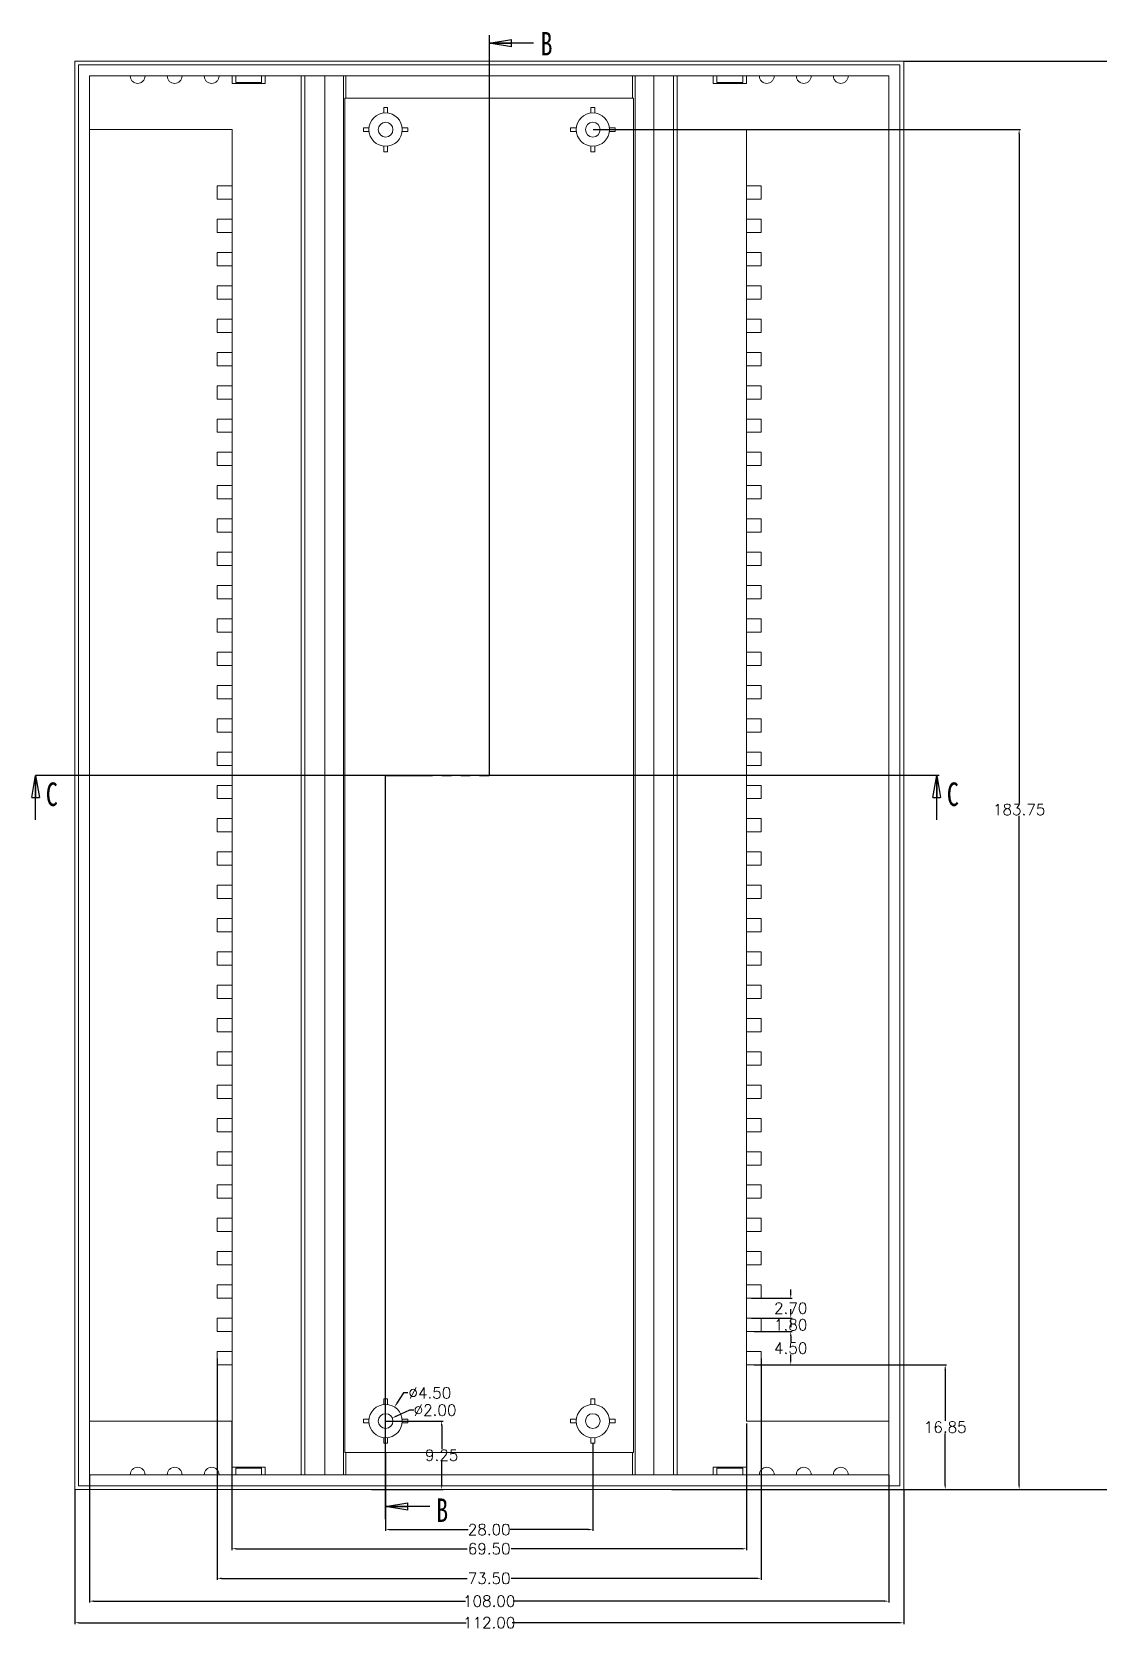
# Model space of a CAD drawing. Header units: inches. Extents: x 1153 to 3231, y 573 to 1137.
# Drawn here: x 1394.6 to 1538.7, y 809.2 to 1025.2 of the extents above; entities that cross this region are included whole.
import ezdxf

# ---------------------------------------------------------------- set-up
doc = ezdxf.new("R2010")
doc.units = ezdxf.units.IN
doc.linetypes.add('PHANTOM', pattern=[12.7, 6.35, -1.27, 1.27, -1.27, 1.27, -1.27])
doc.styles.add('SLDTEXTSTYLE0', font='TXT', dxfattribs={"width": 0.75})
doc.styles.get("Standard").update_dxf_attribs({"font": 'txt', "bigfont": 'gbcbig.shx'})
doc.dimstyles.new('2', dxfattribs={"dimtxt": 1.5, "dimasz": 0.6, "dimexe": 0.18, "dimexo": 0.0625, "dimgap": 0.09, "dimtad": 0, "dimtih": 1, "dimtoh": 1, "dimzin": 0, "dimdsep": 46, "dimtxsty": 'Standard', "dimcen": 0, "dimadec": 0, "dimazin": 2, "dimtfac": 1, "dimtofl": 0, "dimtmove": 0, "dimatfit": 3, "dimfxl": 1, "dimtolj": 1, "dimtzin": 0, "dimarcsym": 0})

# ---------------------------------------------------------------- blocks, each defined once
blk = doc.blocks.new('_CLOSED')
at = {"color": 0, "linetype": 'ByBlock', "lineweight": -2}
for p, q in [((-1, 0.166667), (0, 0)), ((-1, 0.166667), (-1, -0.166667)), ((0, 0), (-1, -0.166667)), ((0, 0), (-1, 0))]:
    blk.add_line(p, q, dxfattribs=at)
blk = doc.blocks.new('*D110')
at = {"color": 0, "lineweight": -2}
for p, q in [((1470.41, 834.42), (1470.41, 822.64)), ((1442.41, 833.17), (1442.41, 822.64)), ((1443.01, 822.82), (1453.57, 822.82)), ((1469.81, 822.82), (1459.25, 822.82))]:
    blk.add_line(p, q, dxfattribs=at)
at = {"color": 0}
for points in [[(1443.01, 822.92), (1443.01, 822.72), (1442.41, 822.82)], [(1469.81, 822.92), (1469.81, 822.72), (1470.41, 822.82)]]:
    blk.add_solid(points, dxfattribs=at)
at = {"layer": 'Defpoints', "color": 0}
for p in [(1470.41, 834.48), (1442.41, 833.23), (1470.41, 822.82)]:
    blk.add_point(p, dxfattribs=at)
at = {"color": 0, "insert": (1456.41, 822.82), "char_height": 1.5, "attachment_point": 5}
blk.add_mtext('\\A1;28.00', dxfattribs=at)
blk = doc.blocks.new('*D111')
at = {"color": 0, "lineweight": -2}
for p, q in [((1421.66, 837.42), (1421.66, 820.05)), ((1491.16, 837.17), (1491.16, 820.05)), ((1422.26, 820.23), (1453.45, 820.23)), ((1490.56, 820.23), (1459.38, 820.23))]:
    blk.add_line(p, q, dxfattribs=at)
at = {"color": 0}
for points in [[(1422.26, 820.33), (1422.26, 820.13), (1421.66, 820.23)], [(1490.56, 820.33), (1490.56, 820.13), (1491.16, 820.23)]]:
    blk.add_solid(points, dxfattribs=at)
at = {"layer": 'Defpoints', "color": 0}
for p in [(1421.66, 837.48), (1491.16, 837.23), (1491.16, 820.23)]:
    blk.add_point(p, dxfattribs=at)
at = {"color": 0, "insert": (1456.41, 820.23), "char_height": 1.5, "attachment_point": 5}
blk.add_mtext('\\A1;69.50', dxfattribs=at)
blk = doc.blocks.new('*D112')
at = {"color": 0, "lineweight": -2}
for p, q in [((1419.66, 845.92), (1419.66, 816.05)), ((1493.16, 845.92), (1493.16, 816.05)), ((1420.26, 816.23), (1453.45, 816.23)), ((1492.56, 816.23), (1459.38, 816.23))]:
    blk.add_line(p, q, dxfattribs=at)
at = {"color": 0}
for points in [[(1420.26, 816.33), (1420.26, 816.13), (1419.66, 816.23)], [(1492.56, 816.33), (1492.56, 816.13), (1493.16, 816.23)]]:
    blk.add_solid(points, dxfattribs=at)
at = {"layer": 'Defpoints', "color": 0}
for p in [(1419.66, 845.98), (1493.16, 845.98), (1493.16, 816.23)]:
    blk.add_point(p, dxfattribs=at)
at = {"color": 0, "insert": (1456.41, 816.23), "char_height": 1.5, "attachment_point": 5}
blk.add_mtext('\\A1;73.50', dxfattribs=at)
blk = doc.blocks.new('*D113')
at = {"color": 0, "lineweight": -2}
for p, q in [((1402.41, 830.17), (1402.41, 812.97)), ((1510.41, 830.17), (1510.41, 812.97)), ((1403.01, 813.15), (1453.2, 813.15)), ((1509.81, 813.15), (1459.63, 813.15))]:
    blk.add_line(p, q, dxfattribs=at)
at = {"color": 0}
for points in [[(1403.01, 813.25), (1403.01, 813.05), (1402.41, 813.15)], [(1509.81, 813.25), (1509.81, 813.05), (1510.41, 813.15)]]:
    blk.add_solid(points, dxfattribs=at)
at = {"layer": 'Defpoints', "color": 0}
for p in [(1402.41, 830.23), (1510.41, 830.23), (1510.41, 813.15)]:
    blk.add_point(p, dxfattribs=at)
at = {"color": 0, "insert": (1456.41, 813.15), "char_height": 1.5, "attachment_point": 5}
blk.add_mtext('\\A1;108.00', dxfattribs=at)
blk = doc.blocks.new('*D114')
at = {"color": 0, "lineweight": -2}
for p, q in [((1400.41, 828.17), (1400.41, 810.05)), ((1512.41, 828.17), (1512.41, 810.05)), ((1401.01, 810.23), (1453.32, 810.23)), ((1511.81, 810.23), (1459.5, 810.23))]:
    blk.add_line(p, q, dxfattribs=at)
at = {"color": 0}
for points in [[(1401.01, 810.33), (1401.01, 810.13), (1400.41, 810.23)], [(1511.81, 810.33), (1511.81, 810.13), (1512.41, 810.23)]]:
    blk.add_solid(points, dxfattribs=at)
at = {"layer": 'Defpoints', "color": 0}
for p in [(1400.41, 828.23), (1512.41, 828.23), (1400.41, 810.23)]:
    blk.add_point(p, dxfattribs=at)
at = {"color": 0, "insert": (1456.41, 810.23), "char_height": 1.5, "attachment_point": 5}
blk.add_mtext('\\A1;112.00', dxfattribs=at)
blk = doc.blocks.new('*D115')
at = {"color": 0, "lineweight": -2}
for p, q in [((1512.47, 1021.23), (1557.81, 1021.23)), ((1557.63, 1020.63), (1557.63, 925.57)), ((1557.63, 828.83), (1557.63, 923.89)), ((1508.49, 828.23), (1557.81, 828.23))]:
    blk.add_line(p, q, dxfattribs=at)
at = {"color": 0}
for points in [[(1557.53, 1020.63), (1557.73, 1020.63), (1557.63, 1021.23)], [(1557.53, 828.83), (1557.73, 828.83), (1557.63, 828.23)]]:
    blk.add_solid(points, dxfattribs=at)
at = {"layer": 'Defpoints', "color": 0}
for p in [(1512.41, 1021.23), (1508.43, 828.23), (1557.63, 828.23)]:
    blk.add_point(p, dxfattribs=at)
at = {"color": 0, "insert": (1557.63, 924.73), "char_height": 1.5, "attachment_point": 5}
blk.add_mtext('\\A1;193.00', dxfattribs=at)
blk = doc.blocks.new('*D116')
at = {"color": 0, "lineweight": -2}
for p, q in [((1492.22, 845.08), (1518.2, 845.08)), ((1518.02, 844.48), (1518.02, 837.5)), ((1518.02, 828.83), (1518.02, 835.82)), ((1499.68, 828.23), (1518.2, 828.23))]:
    blk.add_line(p, q, dxfattribs=at)
at = {"color": 0}
for points in [[(1517.92, 844.48), (1518.12, 844.48), (1518.02, 845.08)], [(1517.92, 828.83), (1518.12, 828.83), (1518.02, 828.23)]]:
    blk.add_solid(points, dxfattribs=at)
at = {"layer": 'Defpoints', "color": 0}
for p in [(1492.16, 845.08), (1518.02, 845.08), (1499.61, 828.23)]:
    blk.add_point(p, dxfattribs=at)
at = {"color": 0, "insert": (1518.02, 836.66), "char_height": 1.5, "attachment_point": 5}
blk.add_mtext('\\A1;16.85', dxfattribs=at)
blk = doc.blocks.new('*D117')
at = {"color": 0, "lineweight": -2}
for p, q in [((1492.22, 849.58), (1497.33, 849.58)), ((1497.15, 848.98), (1497.15, 848.17)), ((1497.15, 845.68), (1497.15, 846.49)), ((1492.22, 845.08), (1497.33, 845.08))]:
    blk.add_line(p, q, dxfattribs=at)
at = {"color": 0}
for points in [[(1497.05, 848.98), (1497.25, 848.98), (1497.15, 849.58)], [(1497.05, 845.68), (1497.25, 845.68), (1497.15, 845.08)]]:
    blk.add_solid(points, dxfattribs=at)
at = {"layer": 'Defpoints', "color": 0}
for p in [(1492.16, 849.58), (1497.15, 849.58), (1492.16, 845.08)]:
    blk.add_point(p, dxfattribs=at)
at = {"color": 0, "insert": (1497.15, 847.33), "char_height": 1.5, "attachment_point": 5}
blk.add_mtext('\\A1;4.50', dxfattribs=at)
blk = doc.blocks.new('*D118')
at = {"color": 0, "lineweight": -2}
for p, q in [((1491.84, 851.38), (1497.33, 851.38)), ((1497.15, 851.98), (1497.15, 852.58)), ((1492.22, 849.58), (1497.33, 849.58)), ((1497.15, 848.98), (1497.15, 848.38))]:
    blk.add_line(p, q, dxfattribs=at)
at = {"color": 0}
for points in [[(1497.05, 851.98), (1497.25, 851.98), (1497.15, 851.38)], [(1497.05, 848.98), (1497.25, 848.98), (1497.15, 849.58)]]:
    blk.add_solid(points, dxfattribs=at)
at = {"layer": 'Defpoints', "color": 0}
for p in [(1491.78, 851.38), (1497.15, 851.38), (1492.16, 849.58)]:
    blk.add_point(p, dxfattribs=at)
at = {"color": 0, "insert": (1497.15, 850.48), "char_height": 1.5, "attachment_point": 5}
blk.add_mtext('\\A1;1.80', dxfattribs=at)
blk = doc.blocks.new('*D119')
at = {"color": 0, "lineweight": -2}
for p, q in [((1497.15, 854.68), (1497.15, 855.28)), ((1491.84, 854.08), (1497.33, 854.08)), ((1492.22, 851.38), (1497.33, 851.38)), ((1497.15, 850.78), (1497.15, 850.18))]:
    blk.add_line(p, q, dxfattribs=at)
at = {"color": 0}
for points in [[(1497.05, 854.68), (1497.25, 854.68), (1497.15, 854.08)], [(1497.05, 850.78), (1497.25, 850.78), (1497.15, 851.38)]]:
    blk.add_solid(points, dxfattribs=at)
at = {"layer": 'Defpoints', "color": 0}
for p in [(1491.78, 854.08), (1497.15, 854.08), (1492.16, 851.38)]:
    blk.add_point(p, dxfattribs=at)
at = {"color": 0, "insert": (1497.15, 852.73), "char_height": 1.5, "attachment_point": 5}
blk.add_mtext('\\A1;2.70', dxfattribs=at)
blk = doc.blocks.new('*D120')
at = {"color": 0, "lineweight": -2}
for p, q in [((1442.47, 837.48), (1450.17, 837.48)), ((1449.99, 836.88), (1449.99, 833.7)), ((1449.99, 828.83), (1449.99, 832.02)), ((1440.5, 828.23), (1450.17, 828.23))]:
    blk.add_line(p, q, dxfattribs=at)
at = {"color": 0}
for points in [[(1449.89, 836.88), (1450.09, 836.88), (1449.99, 837.48)], [(1449.89, 828.83), (1450.09, 828.83), (1449.99, 828.23)]]:
    blk.add_solid(points, dxfattribs=at)
at = {"layer": 'Defpoints', "color": 0}
for p in [(1442.41, 837.48), (1449.99, 837.48), (1440.43, 828.23)]:
    blk.add_point(p, dxfattribs=at)
at = {"color": 0, "insert": (1449.99, 832.86), "char_height": 1.5, "attachment_point": 5}
blk.add_mtext('\\A1;9.25', dxfattribs=at)
blk = doc.blocks.new('*D121')
at = {"color": 0, "lineweight": -2}
for p, q in [((1470.47, 1011.98), (1528.19, 1011.98)), ((1528.01, 1011.38), (1528.01, 920.95)), ((1528.01, 828.83), (1528.01, 919.27)), ((1481.06, 828.23), (1528.19, 828.23))]:
    blk.add_line(p, q, dxfattribs=at)
at = {"color": 0}
for points in [[(1527.91, 1011.38), (1528.11, 1011.38), (1528.01, 1011.98)], [(1527.91, 828.83), (1528.11, 828.83), (1528.01, 828.23)]]:
    blk.add_solid(points, dxfattribs=at)
at = {"layer": 'Defpoints', "color": 0}
for p in [(1470.41, 1011.98), (1528.01, 1011.98), (1481, 828.23)]:
    blk.add_point(p, dxfattribs=at)
at = {"color": 0, "insert": (1528.01, 920.11), "char_height": 1.5, "attachment_point": 5}
blk.add_mtext('\\A1;183.75', dxfattribs=at)
blk = doc.blocks.new('*D122')
at = {"color": 0, "lineweight": -2}
for p, q in [((1444.83, 841.28), (1443.94, 839.89)), ((1445.43, 841.28), (1444.83, 841.28))]:
    blk.add_line(p, q, dxfattribs=at)
at = {"color": 0}
blk.add_solid([(1443.86, 839.94), (1444.03, 839.83), (1443.62, 839.38)], dxfattribs=at)
at = {"layer": 'Defpoints', "color": 0}
for p in [(1443.62, 839.38), (1441.2, 835.58)]:
    blk.add_point(p, dxfattribs=at)
at = {"color": 0, "insert": (1448.39, 841.28), "char_height": 1.5, "attachment_point": 5}
blk.add_mtext('\\A1;∅4.50', dxfattribs=at)
blk = doc.blocks.new('*D123')
at = {"color": 0, "lineweight": -2}
for p, q in [((1445.65, 838.96), (1443.87, 838.15)), ((1446.25, 838.96), (1445.65, 838.96))]:
    blk.add_line(p, q, dxfattribs=at)
at = {"color": 0}
blk.add_solid([(1443.82, 838.24), (1443.91, 838.06), (1443.32, 837.9)], dxfattribs=at)
at = {"layer": 'Defpoints', "color": 0}
for p in [(1443.32, 837.9), (1441.5, 837.07)]:
    blk.add_point(p, dxfattribs=at)
at = {"color": 0, "insert": (1449.09, 838.96), "char_height": 1.5, "attachment_point": 5}
blk.add_mtext('\\A1;∅2.00', dxfattribs=at)

msp = doc.modelspace()

# ---------------------------------------------------------------- linework, layer by layer
at = {"color": 1}
for p, q in [((1456.411, 1024.731), (1456.411, 924.731)), ((1517.184, 924.731), (1395.134, 924.731)), ((1442.411, 824.231), (1442.411, 924.731))]:
    msp.add_line(p, q, dxfattribs=at)
at = {"color": 7, "linetype": 'Continuous', "lineweight": 30}
for p, q in [((1462.411, 1023.676), (1456.411, 1023.676)), ((1395.134, 918.731), (1395.134, 924.731)), ((1516.87, 918.731), (1516.87, 924.731)), ((1448.411, 825.941), (1442.411, 825.941))]:
    msp.add_line(p, q, dxfattribs=at)
at = {"color": 7, "linetype": 'Continuous', "lineweight": 15}
for p, q in [((1400.411, 1021.231), (1400.411, 828.231)), ((1400.411, 1021.231), (1512.411, 1021.231)), ((1511.911, 1020.731), (1400.911, 1020.731)), ((1400.911, 1020.731), (1400.911, 828.731)), ((1402.411, 1019.231), (1421.661, 1019.231)), ((1402.411, 830.231), (1402.411, 1019.231)), ((1421.661, 1019.231), (1421.661, 1018.231)), ((1422.161, 1019.231), (1421.661, 1019.231)), ((1422.161, 1018.356), (1422.161, 1019.231)), ((1425.661, 1019.231), (1422.161, 1019.231)), ((1426.161, 1019.231), (1425.661, 1019.231)), ((1425.661, 1019.231), (1425.661, 1018.356)), ((1426.161, 1018.231), (1426.161, 1019.231)), ((1426.161, 1019.231), (1486.661, 1019.231)), ((1431.021, 1019.231), (1431.021, 830.231)), ((1431.499, 830.231), (1431.499, 1019.231)), ((1434.181, 830.231), (1434.181, 1019.231)), ((1436.705, 1019.231), (1436.705, 830.231)), ((1437.058, 1016.231), (1437.058, 1019.231)), ((1475.764, 1019.231), (1475.764, 1016.231)), ((1476.117, 830.231), (1476.117, 1019.231)), ((1478.641, 1019.231), (1478.641, 830.231)), ((1481.323, 1019.231), (1481.323, 830.231)), ((1481.801, 1019.231), (1481.801, 830.231)), ((1486.661, 1019.231), (1487.161, 1019.231)), ((1486.661, 1018.231), (1486.661, 1019.231)), ((1487.161, 1019.231), (1490.661, 1019.231)), ((1487.161, 1019.231), (1487.161, 1018.356)), ((1490.661, 1019.231), (1491.161, 1019.231)), ((1490.661, 1018.356), (1490.661, 1019.231)), ((1491.161, 1019.231), (1510.411, 1019.231)), ((1491.161, 1019.231), (1491.161, 1018.231)), ((1510.411, 830.231), (1510.411, 1019.231)), ((1511.911, 828.731), (1511.911, 1020.731)), ((1512.411, 1021.231), (1512.411, 828.231)), ((1421.661, 1018.231), (1426.161, 1018.231)), ((1425.661, 1018.356), (1422.161, 1018.356)), ((1491.161, 1018.231), (1486.661, 1018.231)), ((1487.161, 1018.356), (1490.661, 1018.356)), ((1436.911, 833.231), (1436.911, 1016.231)), ((1436.911, 1016.231), (1475.911, 1016.231)), ((1442.161, 1014.217), (1442.161, 1014.981)), ((1442.661, 1014.981), (1442.161, 1014.981)), ((1442.661, 1014.217), (1442.661, 1014.981)), ((1470.161, 1014.981), (1470.661, 1014.981)), ((1470.161, 1014.217), (1470.161, 1014.981)), ((1470.661, 1014.217), (1470.661, 1014.981)), ((1475.911, 1016.231), (1475.911, 833.231)), ((1421.661, 1011.981), (1402.411, 1011.981)), ((1421.661, 1004.381), (1421.661, 1011.981)), ((1439.411, 1012.231), (1439.411, 1011.731)), ((1440.175, 1012.231), (1439.411, 1012.231)), ((1440.175, 1011.731), (1439.411, 1011.731)), ((1444.647, 1012.231), (1445.411, 1012.231)), ((1444.647, 1011.731), (1445.411, 1011.731)), ((1445.411, 1011.731), (1445.411, 1012.231)), ((1467.411, 1011.731), (1467.411, 1012.231)), ((1468.175, 1012.231), (1467.411, 1012.231)), ((1468.175, 1011.731), (1467.411, 1011.731)), ((1472.647, 1012.231), (1473.411, 1012.231)), ((1472.647, 1011.731), (1473.411, 1011.731)), ((1473.411, 1012.231), (1473.411, 1011.731)), ((1491.161, 1004.381), (1491.161, 1011.981)), ((1491.161, 1011.981), (1510.411, 1011.981)), ((1442.161, 1009.745), (1442.161, 1008.981)), ((1442.161, 1008.981), (1442.661, 1008.981)), ((1442.661, 1009.745), (1442.661, 1008.981)), ((1470.161, 1009.745), (1470.161, 1008.981)), ((1470.661, 1008.981), (1470.161, 1008.981)), ((1470.661, 1009.745), (1470.661, 1008.981)), ((1419.661, 1004.381), (1421.661, 1004.381)), ((1419.661, 1004.381), (1419.661, 1002.581)), ((1421.661, 1002.581), (1421.661, 1004.381)), ((1493.161, 1004.381), (1491.161, 1004.381)), ((1491.161, 1002.581), (1491.161, 1004.381)), ((1493.161, 1004.381), (1493.161, 1002.581)), ((1419.661, 1002.581), (1421.661, 1002.581)), ((1421.661, 999.881), (1421.661, 1002.581)), ((1491.161, 999.881), (1491.161, 1002.581)), ((1493.161, 1002.581), (1491.161, 1002.581)), ((1419.661, 999.881), (1421.661, 999.881)), ((1419.661, 999.881), (1419.661, 998.081)), ((1421.661, 998.081), (1421.661, 999.881)), ((1493.161, 999.881), (1491.161, 999.881)), ((1491.161, 998.081), (1491.161, 999.881)), ((1493.161, 999.881), (1493.161, 998.081)), ((1419.661, 998.081), (1421.661, 998.081)), ((1421.661, 995.381), (1421.661, 998.081)), ((1491.161, 995.381), (1491.161, 998.081)), ((1493.161, 998.081), (1491.161, 998.081)), ((1419.661, 995.381), (1421.661, 995.381)), ((1419.661, 995.381), (1419.661, 993.581)), ((1419.661, 993.581), (1421.661, 993.581)), ((1421.661, 993.581), (1421.661, 995.381)), ((1421.661, 990.881), (1421.661, 993.581)), ((1493.161, 995.381), (1491.161, 995.381)), ((1491.161, 993.581), (1491.161, 995.381)), ((1491.161, 990.881), (1491.161, 993.581)), ((1493.161, 993.581), (1491.161, 993.581)), ((1493.161, 995.381), (1493.161, 993.581)), ((1419.661, 990.881), (1421.661, 990.881)), ((1419.661, 990.881), (1419.661, 989.081)), ((1419.661, 989.081), (1421.661, 989.081)), ((1421.661, 989.081), (1421.661, 990.881)), ((1421.661, 986.381), (1421.661, 989.081)), ((1493.161, 990.881), (1491.161, 990.881)), ((1491.161, 989.081), (1491.161, 990.881)), ((1491.161, 986.381), (1491.161, 989.081)), ((1493.161, 989.081), (1491.161, 989.081)), ((1493.161, 990.881), (1493.161, 989.081)), ((1419.661, 986.381), (1419.661, 984.581)), ((1419.661, 986.381), (1421.661, 986.381)), ((1421.661, 984.581), (1421.661, 986.381)), ((1493.161, 986.381), (1491.161, 986.381)), ((1491.161, 984.581), (1491.161, 986.381)), ((1493.161, 986.381), (1493.161, 984.581)), ((1419.661, 984.581), (1421.661, 984.581)), ((1421.661, 981.881), (1421.661, 984.581)), ((1491.161, 981.881), (1491.161, 984.581)), ((1493.161, 984.581), (1491.161, 984.581)), ((1419.661, 981.881), (1419.661, 980.081)), ((1419.661, 981.881), (1421.661, 981.881)), ((1421.661, 980.081), (1421.661, 981.881)), ((1493.161, 981.881), (1491.161, 981.881)), ((1491.161, 980.081), (1491.161, 981.881)), ((1493.161, 981.881), (1493.161, 980.081)), ((1419.661, 980.081), (1421.661, 980.081)), ((1421.661, 977.381), (1421.661, 980.081)), ((1491.161, 977.381), (1491.161, 980.081)), ((1493.161, 980.081), (1491.161, 980.081)), ((1419.661, 977.381), (1421.661, 977.381)), ((1419.661, 977.381), (1419.661, 975.581)), ((1421.661, 975.581), (1421.661, 977.381)), ((1493.161, 977.381), (1491.161, 977.381)), ((1491.161, 975.581), (1491.161, 977.381)), ((1493.161, 977.381), (1493.161, 975.581)), ((1419.661, 975.581), (1421.661, 975.581)), ((1421.661, 972.881), (1421.661, 975.581)), ((1491.161, 972.881), (1491.161, 975.581)), ((1493.161, 975.581), (1491.161, 975.581)), ((1419.661, 972.881), (1419.661, 971.081)), ((1419.661, 972.881), (1421.661, 972.881)), ((1421.661, 971.081), (1421.661, 972.881)), ((1493.161, 972.881), (1491.161, 972.881)), ((1491.161, 971.081), (1491.161, 972.881)), ((1493.161, 972.881), (1493.161, 971.081)), ((1419.661, 971.081), (1421.661, 971.081)), ((1421.661, 968.381), (1421.661, 971.081)), ((1491.161, 968.381), (1491.161, 971.081)), ((1493.161, 971.081), (1491.161, 971.081)), ((1419.661, 968.381), (1421.661, 968.381)), ((1419.661, 968.381), (1419.661, 966.581)), ((1421.661, 966.581), (1421.661, 968.381)), ((1493.161, 968.381), (1491.161, 968.381)), ((1491.161, 966.581), (1491.161, 968.381)), ((1493.161, 968.381), (1493.161, 966.581)), ((1419.661, 966.581), (1421.661, 966.581)), ((1421.661, 963.881), (1421.661, 966.581)), ((1491.161, 963.881), (1491.161, 966.581)), ((1493.161, 966.581), (1491.161, 966.581)), ((1419.661, 963.881), (1421.661, 963.881)), ((1419.661, 963.881), (1419.661, 962.081)), ((1421.661, 962.081), (1421.661, 963.881)), ((1493.161, 963.881), (1491.161, 963.881)), ((1491.161, 962.081), (1491.161, 963.881)), ((1493.161, 963.881), (1493.161, 962.081)), ((1419.661, 962.081), (1421.661, 962.081)), ((1421.661, 959.381), (1421.661, 962.081)), ((1491.161, 959.381), (1491.161, 962.081)), ((1493.161, 962.081), (1491.161, 962.081)), ((1419.661, 959.381), (1421.661, 959.381)), ((1419.661, 959.381), (1419.661, 957.581)), ((1421.661, 957.581), (1421.661, 959.381)), ((1493.161, 959.381), (1491.161, 959.381)), ((1491.161, 957.581), (1491.161, 959.381)), ((1493.161, 959.381), (1493.161, 957.581)), ((1419.661, 957.581), (1421.661, 957.581)), ((1421.661, 954.881), (1421.661, 957.581)), ((1491.161, 954.881), (1491.161, 957.581)), ((1493.161, 957.581), (1491.161, 957.581)), ((1419.661, 954.881), (1421.661, 954.881)), ((1419.661, 954.881), (1419.661, 953.081)), ((1421.661, 953.081), (1421.661, 954.881)), ((1493.161, 954.881), (1491.161, 954.881)), ((1491.161, 953.081), (1491.161, 954.881)), ((1493.161, 954.881), (1493.161, 953.081)), ((1419.661, 953.081), (1421.661, 953.081)), ((1421.661, 950.381), (1421.661, 953.081)), ((1491.161, 950.381), (1491.161, 953.081)), ((1493.161, 953.081), (1491.161, 953.081)), ((1419.661, 950.381), (1421.661, 950.381)), ((1419.661, 950.381), (1419.661, 948.581)), ((1421.661, 948.581), (1421.661, 950.381)), ((1493.161, 950.381), (1491.161, 950.381)), ((1491.161, 948.581), (1491.161, 950.381)), ((1493.161, 950.381), (1493.161, 948.581)), ((1419.661, 948.581), (1421.661, 948.581)), ((1421.661, 945.881), (1421.661, 948.581)), ((1491.161, 945.881), (1491.161, 948.581)), ((1493.161, 948.581), (1491.161, 948.581)), ((1419.661, 945.881), (1421.661, 945.881)), ((1419.661, 945.881), (1419.661, 944.081)), ((1421.661, 944.081), (1421.661, 945.881)), ((1493.161, 945.881), (1491.161, 945.881)), ((1491.161, 944.081), (1491.161, 945.881)), ((1493.161, 945.881), (1493.161, 944.081)), ((1419.661, 944.081), (1421.661, 944.081)), ((1421.661, 941.381), (1421.661, 944.081)), ((1491.161, 941.381), (1491.161, 944.081)), ((1493.161, 944.081), (1491.161, 944.081)), ((1419.661, 941.381), (1421.661, 941.381)), ((1419.661, 941.381), (1419.661, 939.581)), ((1419.661, 939.581), (1421.661, 939.581)), ((1421.661, 939.581), (1421.661, 941.381)), ((1421.661, 936.881), (1421.661, 939.581)), ((1493.161, 941.381), (1491.161, 941.381)), ((1491.161, 939.581), (1491.161, 941.381)), ((1491.161, 936.881), (1491.161, 939.581)), ((1493.161, 939.581), (1491.161, 939.581)), ((1493.161, 941.381), (1493.161, 939.581)), ((1419.661, 936.881), (1421.661, 936.881)), ((1419.661, 936.881), (1419.661, 935.081)), ((1419.661, 935.081), (1421.661, 935.081)), ((1421.661, 935.081), (1421.661, 936.881)), ((1421.661, 932.381), (1421.661, 935.081)), ((1493.161, 936.881), (1491.161, 936.881)), ((1491.161, 935.081), (1491.161, 936.881)), ((1491.161, 932.381), (1491.161, 935.081)), ((1493.161, 935.081), (1491.161, 935.081)), ((1493.161, 936.881), (1493.161, 935.081)), ((1419.661, 932.381), (1421.661, 932.381)), ((1419.661, 932.381), (1419.661, 930.581)), ((1421.661, 930.581), (1421.661, 932.381)), ((1493.161, 932.381), (1491.161, 932.381)), ((1491.161, 930.581), (1491.161, 932.381)), ((1493.161, 932.381), (1493.161, 930.581)), ((1419.661, 930.581), (1421.661, 930.581)), ((1421.661, 927.881), (1421.661, 930.581)), ((1491.161, 927.881), (1491.161, 930.581)), ((1493.161, 930.581), (1491.161, 930.581)), ((1419.661, 927.881), (1421.661, 927.881)), ((1419.661, 927.881), (1419.661, 926.081)), ((1421.661, 926.081), (1421.661, 927.881)), ((1493.161, 927.881), (1491.161, 927.881)), ((1491.161, 926.081), (1491.161, 927.881)), ((1493.161, 927.881), (1493.161, 926.081)), ((1419.661, 926.081), (1421.661, 926.081)), ((1421.661, 923.381), (1421.661, 926.081)), ((1491.161, 923.381), (1491.161, 926.081)), ((1493.161, 926.081), (1491.161, 926.081)), ((1419.661, 923.381), (1421.661, 923.381)), ((1419.661, 923.381), (1419.661, 921.581)), ((1421.661, 921.581), (1421.661, 923.381)), ((1493.161, 923.381), (1491.161, 923.381)), ((1491.161, 921.581), (1491.161, 923.381)), ((1493.161, 923.381), (1493.161, 921.581)), ((1419.661, 921.581), (1421.661, 921.581)), ((1421.661, 918.881), (1421.661, 921.581)), ((1491.161, 918.881), (1491.161, 921.581)), ((1493.161, 921.581), (1491.161, 921.581)), ((1419.661, 918.881), (1421.661, 918.881)), ((1419.661, 918.881), (1419.661, 917.081)), ((1421.661, 917.081), (1421.661, 918.881)), ((1493.161, 918.881), (1491.161, 918.881)), ((1491.161, 917.081), (1491.161, 918.881)), ((1493.161, 918.881), (1493.161, 917.081)), ((1419.661, 917.081), (1421.661, 917.081)), ((1421.661, 914.381), (1421.661, 917.081)), ((1491.161, 914.381), (1491.161, 917.081)), ((1493.161, 917.081), (1491.161, 917.081)), ((1419.661, 914.381), (1421.661, 914.381)), ((1419.661, 914.381), (1419.661, 912.581)), ((1421.661, 912.581), (1421.661, 914.381)), ((1493.161, 914.381), (1491.161, 914.381)), ((1491.161, 912.581), (1491.161, 914.381)), ((1493.161, 914.381), (1493.161, 912.581)), ((1419.661, 912.581), (1421.661, 912.581)), ((1421.661, 909.881), (1421.661, 912.581)), ((1491.161, 909.881), (1491.161, 912.581)), ((1493.161, 912.581), (1491.161, 912.581)), ((1419.661, 909.881), (1421.661, 909.881)), ((1419.661, 909.881), (1419.661, 908.081)), ((1421.661, 908.081), (1421.661, 909.881)), ((1493.161, 909.881), (1491.161, 909.881)), ((1491.161, 908.081), (1491.161, 909.881)), ((1493.161, 909.881), (1493.161, 908.081)), ((1419.661, 908.081), (1421.661, 908.081)), ((1421.661, 905.381), (1421.661, 908.081)), ((1491.161, 905.381), (1491.161, 908.081)), ((1493.161, 908.081), (1491.161, 908.081)), ((1419.661, 905.381), (1421.661, 905.381)), ((1419.661, 905.381), (1419.661, 903.581)), ((1421.661, 903.581), (1421.661, 905.381)), ((1493.161, 905.381), (1491.161, 905.381)), ((1491.161, 903.581), (1491.161, 905.381)), ((1493.161, 905.381), (1493.161, 903.581)), ((1419.661, 903.581), (1421.661, 903.581)), ((1421.661, 900.881), (1421.661, 903.581)), ((1491.161, 900.881), (1491.161, 903.581)), ((1493.161, 903.581), (1491.161, 903.581)), ((1419.661, 900.881), (1421.661, 900.881)), ((1419.661, 900.881), (1419.661, 899.081)), ((1421.661, 899.081), (1421.661, 900.881)), ((1493.161, 900.881), (1491.161, 900.881)), ((1491.161, 899.081), (1491.161, 900.881)), ((1493.161, 900.881), (1493.161, 899.081)), ((1419.661, 899.081), (1421.661, 899.081)), ((1421.661, 896.381), (1421.661, 899.081)), ((1491.161, 896.381), (1491.161, 899.081)), ((1493.161, 899.081), (1491.161, 899.081)), ((1419.661, 896.381), (1421.661, 896.381)), ((1419.661, 896.381), (1419.661, 894.581)), ((1421.661, 894.581), (1421.661, 896.381)), ((1493.161, 896.381), (1491.161, 896.381)), ((1491.161, 894.581), (1491.161, 896.381)), ((1493.161, 896.381), (1493.161, 894.581)), ((1419.661, 894.581), (1421.661, 894.581)), ((1421.661, 891.881), (1421.661, 894.581)), ((1491.161, 891.881), (1491.161, 894.581)), ((1493.161, 894.581), (1491.161, 894.581)), ((1419.661, 891.881), (1421.661, 891.881)), ((1419.661, 891.881), (1419.661, 890.081)), ((1421.661, 890.081), (1421.661, 891.881)), ((1493.161, 891.881), (1491.161, 891.881)), ((1491.161, 890.081), (1491.161, 891.881)), ((1493.161, 891.881), (1493.161, 890.081)), ((1419.661, 890.081), (1421.661, 890.081)), ((1421.661, 887.381), (1421.661, 890.081)), ((1491.161, 887.381), (1491.161, 890.081)), ((1493.161, 890.081), (1491.161, 890.081)), ((1419.661, 887.381), (1421.661, 887.381)), ((1419.661, 887.381), (1419.661, 885.581)), ((1419.661, 885.581), (1421.661, 885.581)), ((1421.661, 885.581), (1421.661, 887.381)), ((1421.661, 882.881), (1421.661, 885.581)), ((1493.161, 887.381), (1491.161, 887.381)), ((1491.161, 885.581), (1491.161, 887.381)), ((1491.161, 882.881), (1491.161, 885.581)), ((1493.161, 885.581), (1491.161, 885.581)), ((1493.161, 887.381), (1493.161, 885.581)), ((1419.661, 882.881), (1421.661, 882.881)), ((1419.661, 882.881), (1419.661, 881.081)), ((1419.661, 881.081), (1421.661, 881.081)), ((1421.661, 881.081), (1421.661, 882.881)), ((1421.661, 878.381), (1421.661, 881.081)), ((1493.161, 882.881), (1491.161, 882.881)), ((1491.161, 881.081), (1491.161, 882.881)), ((1491.161, 878.381), (1491.161, 881.081)), ((1493.161, 881.081), (1491.161, 881.081)), ((1493.161, 882.881), (1493.161, 881.081)), ((1419.661, 878.381), (1421.661, 878.381)), ((1419.661, 878.381), (1419.661, 876.581)), ((1421.661, 876.581), (1421.661, 878.381)), ((1493.161, 878.381), (1491.161, 878.381)), ((1491.161, 876.581), (1491.161, 878.381)), ((1493.161, 878.381), (1493.161, 876.581)), ((1419.661, 876.581), (1421.661, 876.581)), ((1421.661, 873.881), (1421.661, 876.581)), ((1491.161, 873.881), (1491.161, 876.581)), ((1493.161, 876.581), (1491.161, 876.581)), ((1419.661, 873.881), (1421.661, 873.881)), ((1419.661, 873.881), (1419.661, 872.081)), ((1421.661, 872.081), (1421.661, 873.881)), ((1493.161, 873.881), (1491.161, 873.881)), ((1491.161, 872.081), (1491.161, 873.881)), ((1493.161, 873.881), (1493.161, 872.081)), ((1419.661, 872.081), (1421.661, 872.081)), ((1421.661, 869.381), (1421.661, 872.081)), ((1491.161, 869.381), (1491.161, 872.081)), ((1493.161, 872.081), (1491.161, 872.081)), ((1419.661, 869.381), (1421.661, 869.381)), ((1419.661, 869.381), (1419.661, 867.581)), ((1421.661, 867.581), (1421.661, 869.381)), ((1493.161, 869.381), (1491.161, 869.381)), ((1491.161, 867.581), (1491.161, 869.381)), ((1493.161, 869.381), (1493.161, 867.581)), ((1419.661, 867.581), (1421.661, 867.581)), ((1421.661, 864.881), (1421.661, 867.581)), ((1491.161, 864.881), (1491.161, 867.581)), ((1493.161, 867.581), (1491.161, 867.581)), ((1419.661, 864.881), (1421.661, 864.881)), ((1419.661, 864.881), (1419.661, 863.081)), ((1421.661, 863.081), (1421.661, 864.881)), ((1493.161, 864.881), (1491.161, 864.881)), ((1491.161, 863.081), (1491.161, 864.881)), ((1493.161, 864.881), (1493.161, 863.081)), ((1419.661, 863.081), (1421.661, 863.081)), ((1421.661, 860.381), (1421.661, 863.081)), ((1491.161, 860.381), (1491.161, 863.081)), ((1493.161, 863.081), (1491.161, 863.081)), ((1419.661, 860.381), (1421.661, 860.381)), ((1419.661, 860.381), (1419.661, 858.581)), ((1421.661, 858.581), (1421.661, 860.381)), ((1493.161, 860.381), (1491.161, 860.381)), ((1491.161, 858.581), (1491.161, 860.381)), ((1493.161, 860.381), (1493.161, 858.581)), ((1419.661, 858.581), (1421.661, 858.581)), ((1421.661, 855.881), (1421.661, 858.581)), ((1491.161, 855.881), (1491.161, 858.581)), ((1493.161, 858.581), (1491.161, 858.581)), ((1419.661, 855.881), (1421.661, 855.881)), ((1419.661, 855.881), (1419.661, 854.081)), ((1421.661, 854.081), (1421.661, 855.881)), ((1493.161, 855.881), (1491.161, 855.881)), ((1491.161, 854.081), (1491.161, 855.881)), ((1493.161, 855.881), (1493.161, 854.081)), ((1419.661, 854.081), (1421.661, 854.081)), ((1421.661, 851.381), (1421.661, 854.081)), ((1491.161, 851.381), (1491.161, 854.081)), ((1493.161, 854.081), (1491.161, 854.081)), ((1419.661, 851.381), (1421.661, 851.381)), ((1419.661, 851.381), (1419.661, 849.581)), ((1421.661, 849.581), (1421.661, 851.381)), ((1493.161, 851.381), (1491.161, 851.381)), ((1491.161, 849.581), (1491.161, 851.381)), ((1493.161, 851.381), (1493.161, 849.581)), ((1419.661, 849.581), (1421.661, 849.581)), ((1421.661, 846.881), (1421.661, 849.581)), ((1491.161, 846.881), (1491.161, 849.581)), ((1493.161, 849.581), (1491.161, 849.581)), ((1419.661, 846.881), (1421.661, 846.881)), ((1419.661, 846.881), (1419.661, 845.081)), ((1421.661, 845.081), (1421.661, 846.881)), ((1493.161, 846.881), (1491.161, 846.881)), ((1491.161, 845.081), (1491.161, 846.881)), ((1493.161, 846.881), (1493.161, 845.081)), ((1419.661, 845.081), (1421.661, 845.081)), ((1421.661, 837.481), (1421.661, 845.081)), ((1491.161, 837.481), (1491.161, 845.081)), ((1493.161, 845.081), (1491.161, 845.081)), ((1442.161, 840.481), (1442.661, 840.481)), ((1442.161, 839.717), (1442.161, 840.481)), ((1442.661, 839.717), (1442.661, 840.481)), ((1470.161, 839.717), (1470.161, 840.481)), ((1470.661, 840.481), (1470.161, 840.481)), ((1470.661, 839.717), (1470.661, 840.481)), ((1402.411, 837.481), (1421.661, 837.481)), ((1439.411, 837.231), (1439.411, 837.731)), ((1440.175, 837.731), (1439.411, 837.731)), ((1440.175, 837.231), (1439.411, 837.231)), ((1444.647, 837.731), (1445.411, 837.731)), ((1444.647, 837.231), (1445.411, 837.231)), ((1445.411, 837.731), (1445.411, 837.231)), ((1467.411, 837.731), (1467.411, 837.231)), ((1468.175, 837.731), (1467.411, 837.731)), ((1468.175, 837.231), (1467.411, 837.231)), ((1472.647, 837.731), (1473.411, 837.731)), ((1472.647, 837.231), (1473.411, 837.231)), ((1473.411, 837.231), (1473.411, 837.731)), ((1510.411, 837.481), (1491.161, 837.481)), ((1442.161, 835.245), (1442.161, 834.481)), ((1442.661, 834.481), (1442.161, 834.481)), ((1442.661, 835.245), (1442.661, 834.481)), ((1470.161, 835.245), (1470.161, 834.481)), ((1470.161, 834.481), (1470.661, 834.481)), ((1470.661, 835.245), (1470.661, 834.481)), ((1475.911, 833.231), (1436.911, 833.231)), ((1437.058, 830.231), (1437.058, 833.231)), ((1475.764, 833.231), (1475.764, 830.231)), ((1402.411, 830.231), (1421.661, 830.231)), ((1421.661, 831.231), (1426.161, 831.231)), ((1421.661, 830.231), (1421.661, 831.231)), ((1422.161, 830.231), (1421.661, 830.231)), ((1425.661, 831.106), (1422.161, 831.106)), ((1422.161, 831.106), (1422.161, 830.231)), ((1425.661, 830.231), (1422.161, 830.231)), ((1425.661, 830.231), (1425.661, 831.106)), ((1426.161, 830.231), (1425.661, 830.231)), ((1426.161, 831.231), (1426.161, 830.231)), ((1426.161, 830.231), (1486.661, 830.231)), ((1486.661, 831.231), (1486.661, 830.231)), ((1491.161, 831.231), (1486.661, 831.231)), ((1486.661, 830.231), (1487.161, 830.231)), ((1487.161, 831.106), (1490.661, 831.106)), ((1487.161, 830.231), (1487.161, 831.106)), ((1487.161, 830.231), (1490.661, 830.231)), ((1490.661, 831.106), (1490.661, 830.231)), ((1490.661, 830.231), (1491.161, 830.231)), ((1491.161, 830.231), (1491.161, 831.231)), ((1491.161, 830.231), (1510.411, 830.231)), ((1400.411, 828.231), (1512.411, 828.231)), ((1400.911, 828.731), (1511.911, 828.731))]:
    msp.add_line(p, q, dxfattribs=at)
at = {"color": 7, "linetype": 'PHANTOM', "lineweight": 30}
msp.add_line((1442.411, 924.731), (1456.411, 924.731), dxfattribs=at)
at = {"color": 7, "linetype": 'Continuous', "lineweight": 15}
for centre, radius in [((1442.411, 1011.981), 2.25), ((1442.411, 1011.981), 1), ((1470.411, 1011.981), 2.25), ((1470.411, 1011.981), 1), ((1442.411, 837.481), 2.25), ((1442.411, 837.481), 1), ((1470.411, 837.481), 2.25), ((1470.411, 837.481), 1)]:
    msp.add_circle(centre, radius, dxfattribs=at)
for points, knots in [([(1407.911, 1019.231), (1407.911, 1019.097), (1407.939, 1018.961), (1408.044, 1018.716), (1408.12, 1018.605), (1408.309, 1018.422), (1408.419, 1018.351), (1408.656, 1018.256), (1408.783, 1018.231), (1409.037, 1018.231), (1409.165, 1018.256), (1409.402, 1018.351), (1409.514, 1018.423), (1409.701, 1018.604), (1409.778, 1018.716), (1409.883, 1018.961), (1409.911, 1019.096), (1409.911, 1019.231)], [0, 0, 0, 0, 0.125, 0.125, 0.25, 0.25, 0.375, 0.375, 0.5, 0.5, 0.625, 0.625, 0.75, 0.75, 0.875, 0.875, 1, 1, 1, 1]), ([(1412.911, 1019.231), (1412.911, 1019.099), (1412.938, 1018.965), (1413.041, 1018.721), (1413.116, 1018.611), (1413.304, 1018.426), (1413.414, 1018.354), (1413.653, 1018.256), (1413.782, 1018.231), (1414.039, 1018.231), (1414.168, 1018.256), (1414.407, 1018.353), (1414.519, 1018.427), (1414.705, 1018.609), (1414.781, 1018.721), (1414.884, 1018.965), (1414.911, 1019.098), (1414.911, 1019.231)], [0, 0, 0, 0, 0.125, 0.125, 0.25, 0.25, 0.375, 0.375, 0.5, 0.5, 0.625, 0.625, 0.75, 0.75, 0.875, 0.875, 1, 1, 1, 1]), ([(1417.911, 1019.231), (1417.911, 1019.1), (1417.937, 1018.968), (1418.039, 1018.725), (1418.113, 1018.615), (1418.3, 1018.429), (1418.41, 1018.356), (1418.651, 1018.257), (1418.781, 1018.231), (1419.04, 1018.231), (1419.171, 1018.257), (1419.411, 1018.355), (1419.523, 1018.429), (1419.708, 1018.613), (1419.783, 1018.725), (1419.884, 1018.967), (1419.911, 1019.099), (1419.911, 1019.231)], [0, 0, 0, 0, 0.125, 0.125, 0.25, 0.25, 0.375, 0.375, 0.5, 0.5, 0.625, 0.625, 0.75, 0.75, 0.875, 0.875, 1, 1, 1, 1]), ([(1492.911, 1019.231), (1492.911, 1019.1), (1492.937, 1018.968), (1493.039, 1018.725), (1493.113, 1018.614), (1493.301, 1018.428), (1493.411, 1018.355), (1493.653, 1018.256), (1493.783, 1018.231), (1494.042, 1018.231), (1494.173, 1018.257), (1494.412, 1018.356), (1494.524, 1018.43), (1494.708, 1018.614), (1494.783, 1018.725), (1494.884, 1018.967), (1494.911, 1019.099), (1494.911, 1019.231)], [0, 0, 0, 0, 0.125, 0.125, 0.25, 0.25, 0.375, 0.375, 0.5, 0.5, 0.625, 0.625, 0.75, 0.75, 0.875, 0.875, 1, 1, 1, 1]), ([(1497.911, 1019.231), (1497.911, 1019.099), (1497.938, 1018.965), (1498.041, 1018.721), (1498.116, 1018.61), (1498.305, 1018.425), (1498.415, 1018.353), (1498.656, 1018.256), (1498.785, 1018.231), (1499.042, 1018.232), (1499.171, 1018.257), (1499.409, 1018.355), (1499.52, 1018.428), (1499.705, 1018.61), (1499.781, 1018.721), (1499.884, 1018.965), (1499.911, 1019.098), (1499.911, 1019.231)], [0, 0, 0, 0, 0.125, 0.125, 0.25, 0.25, 0.375, 0.375, 0.5, 0.5, 0.625, 0.625, 0.75, 0.75, 0.875, 0.875, 1, 1, 1, 1]), ([(1502.911, 1019.231), (1502.911, 1019.097), (1502.939, 1018.961), (1503.044, 1018.715), (1503.121, 1018.604), (1503.311, 1018.42), (1503.422, 1018.35), (1503.66, 1018.255), (1503.788, 1018.231), (1504.041, 1018.232), (1504.169, 1018.257), (1504.405, 1018.352), (1504.515, 1018.424), (1504.701, 1018.605), (1504.779, 1018.716), (1504.883, 1018.961), (1504.911, 1019.096), (1504.911, 1019.231)], [0, 0, 0, 0, 0.125, 0.125, 0.25, 0.25, 0.375, 0.375, 0.5, 0.5, 0.625, 0.625, 0.75, 0.75, 0.875, 0.875, 1, 1, 1, 1]), ([(1407.911, 830.231), (1407.911, 830.366), (1407.939, 830.501), (1408.044, 830.748), (1408.121, 830.858), (1408.402, 831.13), (1408.655, 831.231), (1409.039, 831.231), (1409.164, 831.207), (1409.404, 831.111), (1409.514, 831.04), (1409.702, 830.857), (1409.778, 830.746), (1409.883, 830.501), (1409.911, 830.366), (1409.911, 830.231)], [0, 0, 0, 0, 0.125, 0.125, 0.25, 0.25, 0.5, 0.5, 0.625, 0.625, 0.75, 0.75, 0.875, 0.875, 1, 1, 1, 1]), ([(1412.911, 830.231), (1412.911, 830.365), (1412.938, 830.497), (1413.041, 830.742), (1413.117, 830.853), (1413.396, 831.127), (1413.651, 831.231), (1414.041, 831.231), (1414.168, 831.206), (1414.409, 831.108), (1414.519, 831.036), (1414.706, 830.852), (1414.782, 830.74), (1414.884, 830.497), (1414.911, 830.364), (1414.911, 830.231)], [0, 0, 0, 0, 0.125, 0.125, 0.25, 0.25, 0.5, 0.5, 0.625, 0.625, 0.75, 0.75, 0.875, 0.875, 1, 1, 1, 1]), ([(1417.911, 830.231), (1417.911, 830.364), (1417.937, 830.495), (1418.039, 830.738), (1418.114, 830.849), (1418.391, 831.125), (1418.649, 831.231), (1419.042, 831.231), (1419.171, 831.206), (1419.412, 831.106), (1419.523, 831.033), (1419.709, 830.848), (1419.784, 830.737), (1419.884, 830.495), (1419.911, 830.362), (1419.911, 830.231)], [0, 0, 0, 0, 0.125, 0.125, 0.25, 0.25, 0.5, 0.5, 0.625, 0.625, 0.75, 0.75, 0.875, 0.875, 1, 1, 1, 1]), ([(1492.911, 830.231), (1492.911, 830.364), (1492.937, 830.495), (1493.039, 830.738), (1493.114, 830.849), (1493.392, 831.125), (1493.651, 831.232), (1494.044, 831.231), (1494.173, 831.205), (1494.414, 831.105), (1494.524, 831.032), (1494.709, 830.848), (1494.784, 830.736), (1494.884, 830.495), (1494.911, 830.362), (1494.911, 830.231)], [0, 0, 0, 0, 0.125, 0.125, 0.25, 0.25, 0.5, 0.5, 0.625, 0.625, 0.75, 0.75, 0.875, 0.875, 1, 1, 1, 1]), ([(1497.911, 830.231), (1497.911, 830.365), (1497.938, 830.497), (1498.041, 830.743), (1498.117, 830.853), (1498.397, 831.128), (1498.654, 831.232), (1499.044, 831.231), (1499.171, 831.205), (1499.411, 831.107), (1499.521, 831.035), (1499.706, 830.851), (1499.782, 830.74), (1499.884, 830.497), (1499.911, 830.364), (1499.911, 830.231)], [0, 0, 0, 0, 0.125, 0.125, 0.25, 0.25, 0.5, 0.5, 0.625, 0.625, 0.75, 0.75, 0.875, 0.875, 1, 1, 1, 1]), ([(1502.911, 830.231), (1502.911, 830.366), (1502.939, 830.501), (1503.045, 830.749), (1503.122, 830.859), (1503.404, 831.132), (1503.659, 831.232), (1504.043, 831.231), (1504.169, 831.206), (1504.406, 831.109), (1504.515, 831.038), (1504.702, 830.856), (1504.779, 830.746), (1504.883, 830.501), (1504.911, 830.366), (1504.911, 830.231)], [0, 0, 0, 0, 0.125, 0.125, 0.25, 0.25, 0.5, 0.5, 0.625, 0.625, 0.75, 0.75, 0.875, 0.875, 1, 1, 1, 1])]:
    msp.add_open_spline(points, degree=3, knots=knots, dxfattribs=at)

# ---------------------------------------------------------------- block references
at = {"color": 7, "linetype": 'Continuous', "lineweight": 30, "xscale": 3, "yscale": 3, "zscale": 0.5}
for p, rotation in [((1456.411, 1023.676), 180), ((1395.134, 924.731), 90), ((1516.87, 924.731), 90), ((1442.411, 825.941), 180)]:
    msp.add_blockref('_CLOSED', p, dxfattribs=dict(at, rotation=rotation))

# ---------------------------------------------------------------- texts
at = {"color": 7, "linetype": 'Continuous', "char_height": 3.175, "attachment_point": 1, "style": 'SLDTEXTSTYLE0'}
for s, insert in [('B', (1463.344, 1025.178)), ('C', (1396.507, 923.767)), ('C', (1518.242, 923.767)), ('B', (1449.246, 827.021))]:
    msp.add_mtext(s, dxfattribs=dict(at, insert=insert))

# ---------------------------------------------------------------- dimensions: what is measured, and where the dimension line sits
for base, p1, p2, picture, middle in [((1557.626, 828.231), (1512.411, 1021.231), (1508.426, 828.231), '*D115', (1557.626, 924.731)), ((1528.011, 1011.981), (1481.002, 828.231), (1470.411, 1011.981), '*D121', (1528.011, 920.106)), ((1497.15, 854.081), (1492.161, 851.381), (1491.778, 854.081), '*D119', (1497.15, 852.731)), ((1497.15, 851.381), (1492.161, 849.581), (1491.776, 851.381), '*D118', (1497.15, 850.481)), ((1497.15, 849.581), (1492.161, 845.081), (1492.161, 849.581), '*D117', (1497.15, 847.331)), ((1518.019, 845.081), (1499.613, 828.231), (1492.161, 845.081), '*D116', (1518.019, 836.656)), ((1449.985, 837.481), (1440.434, 828.231), (1442.411, 837.481), '*D120', (1449.985, 832.856))]:
    dim = msp.add_linear_dim(base=base, p1=p1, p2=p2, angle=90, dimstyle='2')
    dim.commit()
    dim.dimension.update_dxf_attribs({"geometry": picture, "text_midpoint": middle})
for base, p1, p2, picture, middle in [((1493.161, 816.227), (1419.661, 845.981), (1493.161, 845.981), '*D112', (1456.411, 816.227)), ((1491.161, 820.233), (1421.661, 837.481), (1491.161, 837.231), '*D111', (1456.411, 820.233)), ((1470.411, 822.821), (1442.411, 833.231), (1470.411, 834.481), '*D110', (1456.411, 822.821)), ((1510.411, 813.152), (1402.411, 830.231), (1510.411, 830.231), '*D113', (1456.411, 813.152)), ((1400.411, 810.23), (1512.411, 828.231), (1400.411, 828.231), '*D114', (1456.411, 810.23))]:
    dim = msp.add_linear_dim(base=base, p1=p1, p2=p2, dimstyle='2')
    dim.commit()
    dim.dimension.update_dxf_attribs({"geometry": picture, "text_midpoint": middle})
for p1, p2, picture, middle in [((1441.203, 835.583), (1443.619, 839.38), '*D122', (1448.395, 841.284)), ((1441.502, 837.065), (1443.32, 837.897), '*D123', (1449.094, 838.964))]:
    dim = msp.add_diameter_dim_2p(p1=p1, p2=p2, dimstyle='2')
    dim.commit()
    dim.dimension.update_dxf_attribs({"geometry": picture, "text_midpoint": middle, "dimtype": 163})

doc.saveas('drawing.dxf')
